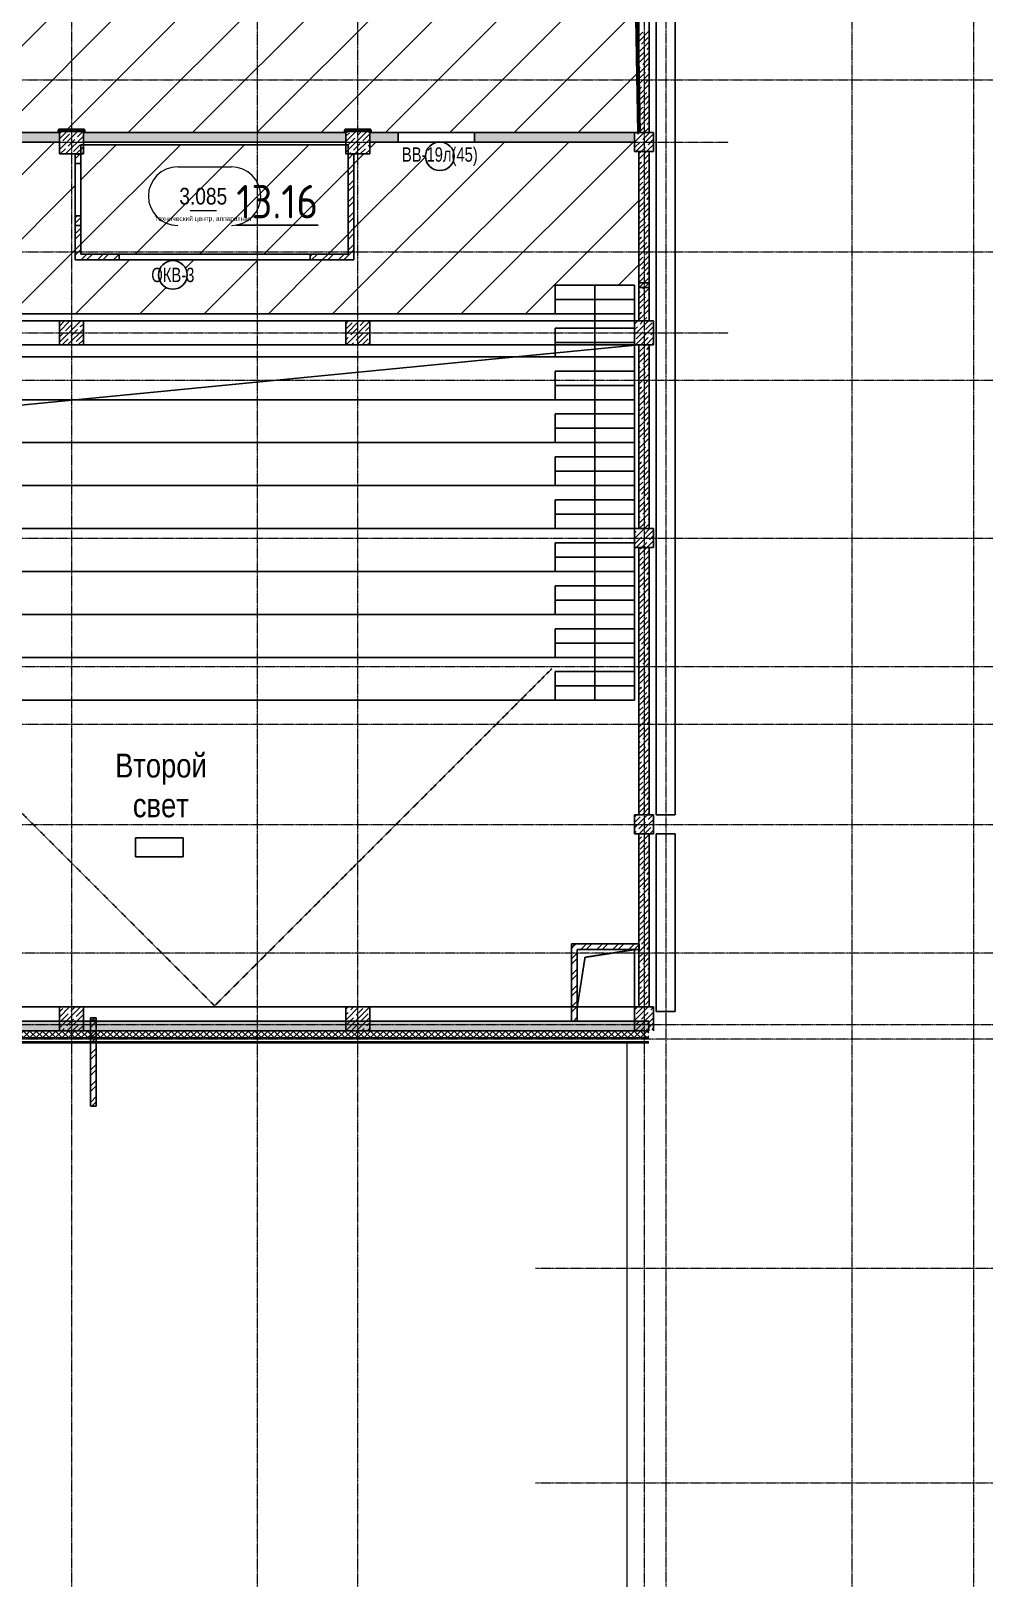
# Model space of a CAD drawing. Header units: millimetres. Extents: x 538266 to 1167394, y 114608 to 637157.
# Drawn here: x 1079186 to 1099158, y 553872 to 586297 of the extents above; entities that cross this region are included whole.
import ezdxf
from ezdxf.enums import TextEntityAlignment as Align

# ---------------------------------------------------------------- set-up
doc = ezdxf.new("R2010")
doc.units = ezdxf.units.MM
for name, pattern in [('CENTER2', [28.575, 19.05, -3.175, 3.175, -3.175]), ('DASHED', [19.05, 12.7, -6.35]), ('HIDDEN', [9.525, 6.35, -3.175]), ('HIDDEN2', [4.7625, 3.175, -1.5875])]:
    doc.linetypes.add(name, pattern=pattern)
doc.layers.get('Defpoints').update_dxf_attribs({"color": 140})
for name, color, linetype, lineweight in [('0) шт стен 3 эт', 150, 'Continuous', 60), ('АР_Area', 5, 'Continuous', 5), ('АР_Витраж марка', 140, 'Continuous', 9), ('АР_Колонны', 70, 'Continuous', 30), ('АР_Отметка', 7, 'Continuous', 13), ('АР_Стены ЖБ', 7, 'Continuous', 35), ('АР_Стены кирпич', 32, 'Continuous', 20), ('АР_Стены ПЕНОблок', 52, 'Continuous', 20), ('АР_Тонкая', 254, 'Continuous', 5), ('АР_Утеплитель', 31, 'Continuous', 0), ('АР_Штриховка', 8, 'Continuous', 0)]:
    doc.layers.add(name, color=color, linetype=linetype, lineweight=lineweight)
for name, color, linetype, lineweight, plot in [('АР_Делит', 120, 'Continuous', 0, False), ('КР_Балки-0.5', 60, 'Continuous', 50, False), ('РД_Проем', 230, 'Continuous', 0, False)]:
    doc.layers.add(name, color=color, linetype=linetype, lineweight=lineweight, plot=plot)
doc.layers.add('ЛК_Открытая', color=7, linetype='Continuous')
doc.layers.add('ФВ-5', color=7, linetype='Continuous')
doc.layers.add('РД_Витраж_вн', color=7, linetype='Continuous', true_color=0x148aff)
doc.layers.add('РД_Оси_100', color=7, linetype='Continuous', lineweight=0, true_color=0x525252)
doc.layers.add('РД_проем_инж перемыч_фахверк', color=7, linetype='Continuous', lineweight=18, true_color=0xff1f1f)
doc.layers.add('РД_проем_инж перемыч_подсчет', color=50, linetype='Continuous', plot=False)
doc.styles.add('Arial_09', font='ARIALN.TTF', dxfattribs={"width": 0.9})
doc.styles.add('style1', font='ARIALN.TTF')
doc.styles.add('СПДС', font='isocpeur.ttf', dxfattribs={"width": 0.9})
pattern_1 = [(95, (480135.4, 374055.5), (140.09465, 117.55338), [19.05, -209.55]), (40, (480135.4, 374055.5), (-160.01845, 110.17673), [15.24, -167.64058]), (145.451445, (480147.07, 374065.29), (-19.9238, 227.7301), [16.19001, -178.09024]), (91.1842, (480099.48, 374091.41), (221.41024, 161.95341), [28.575, -314.325]), (141.63556, (480117.93, 374104.9), (-7.08662, 342.82676), [24.28502, -267.1356]), (36.18415, (480099.48, 374091.4), (-7.08662, 342.82676), [22.85997, -251.45973]), (66, (480126.42, 374100.4), (179.51998, 34.89515), [19.05, -209.55]), (11, (480126.42, 374100.4), (-86.53993, 173.94119), [15.24, -167.64]), (116.451445, (480141.38, 374103.3), (92.98005, 208.83634), [16.19001, -178.08994]), (82.5, (480135.4, 374055.49), (-57.605469, 61.973414), [0, -165.608, 0, -170.18, 0, -168.275]), (52.5, (480135.4, 374055.49), (-23.589727, 118.087), [0, -97.028, 0, -161.798, 0, -64.135]), (12.5, (480095.345, 374015.44), (99.927863, 91.826196), [0, -63.5, 0, -198.12, 0, -262.89]), (2.5, (480077.38, 373997.48), (86.763904, 122.722393), [0, -82.55, 0, -131.572, 0, -186.69])]
pattern_2 = [(45, (480135.4, 374055.5), (-168.3798, 168.3798), []), (45, (480247.65, 374055.5), (-168.3798, 168.3798), [])]

# ---------------------------------------------------------------- blocks, each defined once
blk = doc.blocks.new('СОШ_2200_АР_ОСИ_М100_28.05.24')
at = {"layer": 'АР_Делит', "color": 251, "linetype": 'CENTER2', "true_color": 0x636466}
for p, q in [((-5954.958, 87200), (47367.08, 87200)), ((-5954.958, 83200), (47367.08, 83200))]:
    blk.add_line(p, q, dxfattribs=at)
at = {"layer": 'АР_Делит', "color": 251, "linetype": 'DASHED', "true_color": 0x636466}
blk.add_lwpolyline([(114955, 135155), (114955, -355), (93595.036, -355), (93595.036, 13855), (94145, 13855), (94145, 68320), (66055, 68320), (66055, 13857.73), (83455, 13857.73), (83455, -355), (45245, -355), (45245, 13145), (44695, 13145), (44695, 26755), (45245, 26755), (45245, 68320), (20455, 68320), (20455, 26755), (27955, 26755), (27955, 13145), (-355, 13145), (-355, 100855)], dxfattribs=at)
at = {"layer": 'РД_Оси_100', "color": 251, "linetype": 'CENTER2', "true_color": 0x636466}
for p, q in [((37500, -6155), (37500, 139938.679)), ((39600, -6155), (39600, 139938.679)), ((49960, -6155), (49960, 139938.679)), ((-5954.958, 88500), (119910, 88500)), ((-5954.958, 84900), (119910, 84900)), ((119910, 82200), (-5954.958, 82200)), ((-5954.958, 78900), (119910, 78900)), ((119910, 76200), (-5954.958, 76200)), ((-5954.958, 75000), (119910, 75000)), ((-5954.958, 72900), (95715.503, 72900)), ((43327.994, 63600), (71363.995, 63600)), ((43327.994, 59100), (69455, 59100)), ((43327.994, 59100), (71363.995, 59100))]:
    blk.add_line(p, q, dxfattribs=at)
for points in [[(33600, 139938.679), (33600, -6155)], [(45530, 139938.679), (45600, 139538.679), (45600, -6163.457)], [(46060, -6163.105), (46060, 139538.679), (46130, 139938.679)], [(52500, 139938.679), (52500, -5755), (52358.276, -6155)], [(119910, 70200), (-5954.958, 70200)], [(95715.503, 68700), (-5454.958, 68700), (-5954.958, 68850)], [(78274.959, 68400), (-5454.958, 68400), (-5954.958, 68250)]]:
    blk.add_lwpolyline(points, dxfattribs=at)
blk = doc.blocks.new('MOK-МаркаПом_овал_ареал')
for p, q in [((-5.36, 6.14), (5.89, 6.14)), ((-2.75, -3), (2.75, -3))]:
    blk.add_line(p, q)
for centre, radius, start, end in [((-5.36, 0), 6.14, 90, 270), ((5.89, 0), 6.14, 270, 90), ((-7.41, 0), 7.16, 0, 0.001)]:
    blk.add_arc(centre, radius, start, end)
at = {"color": 0, "style": 'style1'}
blk.add_attdef('АР-ПОМЕЩЕНИЕ:НОМЕР', text='', height=3, dxfattribs=at).set_placement((0.26, 0), align=Align.MIDDLE)
at = {"layer": 'Defpoints', "color": 2, "style": 'style1'}
blk.add_attdef('АР-ПОМЕЩЕНИЕ:НАИМЕНОВАНИЕ', text='', height=1, dxfattribs=at).set_placement((-0.09, -4.81), align=Align.MIDDLE)
blk = doc.blocks.new('МаркаВитража1')
at = {"layer": 'Defpoints'}
blk.add_circle((0, 0), 3, dxfattribs=at)
at = {"color": 0, "linetype": 'ByBlock', "lineweight": -2, "style": 'Arial_09', "width": 0.9}
blk.add_attdef('АР-ОКНО:НАИМЕНОВАНИЕ', text='', height=3, dxfattribs=at).set_placement((0, 0), align=Align.MIDDLE)
blk = doc.blocks.new('3_этаж1')
at = {"layer": 'АР_Штриховка', "linetype": 'Continuous', "lineweight": 25, "true_color": 0x000000}
h = blk.add_hatch(dxfattribs=at)
h.set_pattern_fill('AR-CONC', color=18, angle=-315, style=0)
h.set_pattern_definition([(95, (480135.4, 374055.5), (140.09465, 117.55338), [19.05, -209.55]), (40, (480135.4, 374055.5), (-160.01845, 110.17673), [15.24, -167.64058]), (145.451445, (480147.07, 374065.29), (-19.9238, 227.7301), [16.19001, -178.09024]), (91.1842, (480099.48, 374091.41), (221.41024, 161.95341), [28.575, -314.325]), (141.63556, (480117.93, 374104.9), (-7.08662, 342.82676), [24.28502, -267.1356]), (36.18415, (480099.48, 374091.4), (-7.08662, 342.82676), [22.85997, -251.45973]), (66, (480126.42, 374100.4), (179.51998, 34.89515), [19.05, -209.55]), (11, (480126.42, 374100.4), (-86.53993, 173.94119), [15.24, -167.64]), (116.451445, (480141.38, 374103.3), (92.98005, 208.83634), [16.19001, -178.08994]), (82.5, (480135.4, 374055.49), (-57.605469, 61.973414), [0, -165.608, 0, -170.18, 0, -168.275]), (52.5, (480135.4, 374055.49), (-23.589727, 118.087), [0, -97.028, 0, -161.798, 0, -64.135]), (12.5, (480095.345, 374015.44), (99.927863, 91.826196), [0, -63.5, 0, -198.12, 0, -262.89]), (2.5, (480077.38, 373997.48), (86.763904, 122.722393), [0, -82.55, 0, -131.572, 0, -186.69])])
h.paths.add_polyline_path([(712184, 584169), (712184, 583969), (714484, 583969), (714484, 584169)], flags=0)
h.paths.add_polyline_path([(714484, 584169), (714484, 583969), (717734, 583969), (717734, 584169)], flags=0)
h = blk.add_hatch(dxfattribs=at)
h.set_pattern_fill('AR-CONC', color=18, angle=45, style=0)
h.set_pattern_definition(pattern_1)
h.paths.add_polyline_path([(718234, 584169), (718234, 583969), (723734, 583969), (723734, 584169)], flags=0)
h = blk.add_hatch(dxfattribs=at)
h.set_pattern_fill('AR-CONC', color=18, angle=45, style=0)
h.set_pattern_definition(pattern_1)
h.paths.add_polyline_path([(724234, 584169), (724234, 583969), (724834, 583969), (724834, 584169)], flags=0)
h.paths.add_polyline_path([(726434, 584169), (726434, 583969), (729784, 583969), (729784, 584169)], flags=0)
h = blk.add_hatch(dxfattribs=at)
h.set_pattern_fill('ANSI32', color=18, scale=25, style=0)
h.set_pattern_definition([(45, (480135.4, 374055.5), (-168.3798, 168.3798), []), (45, (480247.65, 374055.5), (-168.3798, 168.3798), [])])
h.paths.add_polyline_path([(718064, 581499), (718184, 581619), (718184, 582419), (718064, 582419)], flags=0)
h.paths.add_polyline_path([(718064, 583519), (718184, 583519), (718184, 583719), (718064, 583719)], flags=0)
h = blk.add_hatch(dxfattribs=at)
h.set_pattern_fill('ANSI32', color=18, scale=25, angle=-360, style=0)
h.set_pattern_definition(pattern_2)
h.paths.add_polyline_path([(723904, 583719), (723784, 583719), (723784, 581619), (723904, 581499)], flags=0)
h = blk.add_hatch(dxfattribs=at)
h.set_pattern_fill('ANSI32', color=18, scale=25, angle=360, style=0)
h.set_pattern_definition(pattern_2)
h.paths.add_polyline_path([(723904, 581499), (723784, 581619), (722984, 581619), (722984, 581499)], flags=0)
h.paths.add_polyline_path([(718984, 581499), (718984, 581619), (718184, 581619), (718064, 581499)], flags=0)
h = blk.add_hatch(dxfattribs=at)
h.set_pattern_fill('ANSI32', color=18, scale=25, style=0)
h.set_pattern_definition([(45, (480135.4, 374055.5), (-168.3798, 168.3798), []), (45, (480247.65, 374055.5), (-168.3798, 168.3798), [])])
h.paths.add_polyline_path([(728464, 565544), (728584, 565544), (728584, 567044), (728464, 567164)], flags=0)
h = blk.add_hatch(dxfattribs=at)
h.set_pattern_fill('ANSI32', color=18, scale=25, angle=-360, style=0)
h.set_pattern_definition([(45, (480135.4, 374055.5), (-168.3798, 168.3798), []), (45, (480247.65, 374055.5), (-168.3798, 168.3798), [])])
h.paths.add_polyline_path([(728464, 567164), (728584, 567044), (729884, 567044), (729884, 567164)], flags=0)
h = blk.add_hatch(dxfattribs=at)
h.set_pattern_fill('AR-CONC', color=18, style=0)
h.set_pattern_definition([(50, (480135.4, 374055.5), (182.18467, -15.939086), [19.05, -209.55]), (355, (480135.4, 374055.5), (-35.24342, 191.05685), [15.24, -167.64058]), (100.451445, (480150.58, 374054.16), (146.94125, 175.11775), [16.19001, -178.09024]), (46.1842, (480135.4, 374106.3), (271.07904, -42.04233), [28.575, -314.325]), (96.63556, (480158, 374102.8), (237.40413, 247.42612), [24.28502, -267.1356]), (351.18415, (480135.4, 374106.3), (237.40413, 247.42612), [22.85997, -251.45973]), (21, (480160.8, 374093.6), (151.61439, -102.2652), [19.05, -209.55]), (326, (480160.8, 374093.6), (61.80203, 184.18797), [15.24, -167.64]), (71.451445, (480173.43, 374085.07), (213.41642, 81.92277), [16.19001, -178.08994]), (37.5, (480135.4, 374055.49), (3.088603, 84.555039), [0, -165.608, 0, -170.18, 0, -168.275]), (7.5, (480135.4, 374055.49), (66.819663, 100.180575), [0, -97.028, 0, -161.798, 0, -64.135]), (327.5, (480078.755, 374055.49), (135.590595, -5.728744), [0, -63.5, 0, -198.12, 0, -262.89]), (317.5, (480053.36, 374055.49), (148.12918, 25.42649), [0, -82.55, 0, -131.572, 0, -186.69])])
h.paths.add_polyline_path([(730084, 565344), (730084, 565544), (704384, 565544), (704584, 565344)], flags=0)
h = blk.add_hatch(dxfattribs=at)
h.set_pattern_fill('ANSI32', color=18, scale=25, angle=-360, style=0)
h.set_pattern_definition([(45, (480135.4, 374055.5), (-168.3798, 168.3798), []), (45, (480247.65, 374055.5), (-168.3798, 168.3798), [])])
h.paths.add_polyline_path([(718502, 565613), (718382, 565613), (718382, 563763), (718502, 563763)], flags=0)
h = blk.add_hatch(dxfattribs=at)
h.set_pattern_fill('ANSI37', color=18, scale=30, style=0)
h.set_pattern_definition([(45, (480135.4, 374055.49), (-67.35192, 67.35192), []), (135, (480135.4, 374055.49), (-67.35192, -67.35192), [])])
h.paths.add_polyline_path([(730084, 565194), (730084, 565344), (704584, 565344), (704734, 565194)], flags=0)
h = blk.add_hatch(dxfattribs=at)
h.set_pattern_fill('_U', color=18, style=0, pattern_type=0)
h.set_pattern_definition([(360, (480135.3971, 374055.4927), (0, 1), [])])
h.paths.add_polyline_path([(730084, 565089), (730084, 565114), (704814, 565114), (704839, 565089)], flags=0)
at = {"color": 18, "lineweight": 25, "true_color": 0x000000}
for p, q in [((720328, 569386), (719328, 569386)), ((719328, 569386), (719328, 568986)), ((720328, 568986), (720328, 569386)), ((719328, 568986), (720328, 568986))]:
    blk.add_line(p, q, dxfattribs=at)
at = {"color": 18, "linetype": 'HIDDEN', "lineweight": 25, "ltscale": 0.07, "true_color": 0x000000}
for p, q in [((728584, 567044), (729784, 567044)), ((728584, 565844), (728584, 567044)), ((728584, 567044), (729784, 567044)), ((728584, 565844), (728584, 567044)), ((728747, 566882), (728584, 565844)), ((728747, 566882), (728584, 565844)), ((729784, 567044), (728747, 566882)), ((729784, 567044), (728747, 566882)), ((729784, 567044), (729784, 565844)), ((729784, 567044), (729784, 565844)), ((729784, 565844), (728584, 565844)), ((729784, 565844), (728584, 565844))]:
    blk.add_line(p, q, dxfattribs=at)
at = {"layer": 'АР_Колонны', "color": 18, "linetype": 'HIDDEN2', "lineweight": 25, "true_color": 0x000000}
for p, q in [((717734, 584219), (718234, 584219)), ((717734, 583719), (717734, 584219)), ((718234, 584219), (718234, 583719)), ((723734, 584219), (724234, 584219)), ((723734, 583719), (723734, 584219)), ((724234, 584219), (724234, 583719)), ((729784, 584169), (730184, 584169)), ((729784, 583769), (729784, 584169)), ((730184, 584169), (730184, 583769)), ((718234, 583719), (717734, 583719)), ((724234, 583719), (723734, 583719)), ((730184, 583769), (729784, 583769)), ((717734, 580219), (718234, 580219)), ((717734, 579719), (717734, 580219)), ((718234, 580219), (718234, 579719)), ((723734, 580219), (724234, 580219)), ((723734, 579719), (723734, 580219)), ((724234, 580219), (724234, 579719)), ((729784, 580219), (730184, 580219)), ((729784, 579719), (729784, 580219)), ((730184, 580219), (730184, 579719)), ((718234, 579719), (717734, 579719)), ((724234, 579719), (723734, 579719)), ((730184, 579719), (729784, 579719)), ((729784, 575869), (730184, 575869)), ((729784, 575469), (729784, 575869)), ((730184, 575869), (730184, 575469)), ((730184, 575469), (729784, 575469)), ((729784, 569869), (730184, 569869)), ((729784, 569469), (729784, 569869)), ((730184, 569869), (730184, 569469)), ((730184, 569469), (729784, 569469)), ((717734, 565844), (718234, 565844)), ((717734, 565344), (717734, 565844)), ((718234, 565844), (718234, 565344)), ((723734, 565844), (724234, 565844)), ((723734, 565344), (723734, 565844)), ((724234, 565844), (724234, 565344)), ((729784, 565844), (730184, 565844)), ((729784, 565344), (729784, 565844)), ((730184, 565844), (730184, 565344)), ((718234, 565344), (717734, 565344)), ((724234, 565344), (723734, 565344))]:
    blk.add_line(p, q, dxfattribs=at)
at = {"layer": 'АР_Колонны', "color": 18, "linetype": 'Continuous', "lineweight": 25, "true_color": 0x000000}
for p, q in [((717734, 584219), (717734, 583719)), ((718234, 584219), (717734, 584219)), ((717734, 583719), (717734, 584219)), ((717734, 584219), (718234, 584219)), ((718234, 583719), (718234, 584219)), ((718234, 584219), (718234, 583719)), ((724234, 584219), (723734, 584219)), ((723734, 584219), (723734, 583719)), ((724234, 584219), (723734, 584219)), ((723734, 584219), (723734, 583719)), ((724234, 583719), (724234, 584219)), ((724234, 583719), (724234, 584219)), ((729784, 584169), (729784, 583769)), ((730184, 584169), (729784, 584169)), ((729784, 583769), (729784, 584169)), ((729784, 584169), (730184, 584169)), ((730184, 583769), (730184, 584169)), ((730184, 584169), (730184, 583769)), ((717734, 583719), (718234, 583719)), ((718234, 583719), (717734, 583719)), ((723734, 583719), (724234, 583719)), ((723734, 583719), (724234, 583719)), ((729784, 583769), (730184, 583769)), ((730184, 583769), (729784, 583769)), ((717734, 580219), (717734, 579719)), ((718234, 580219), (717734, 580219)), ((717734, 579719), (717734, 580219)), ((717734, 580219), (718234, 580219)), ((718234, 579719), (718234, 580219)), ((718234, 580219), (718234, 579719)), ((724234, 580219), (723734, 580219)), ((723734, 580219), (723734, 579719)), ((724234, 580219), (723734, 580219)), ((723734, 580219), (723734, 579719)), ((724234, 579719), (724234, 580219)), ((724234, 579719), (724234, 580219)), ((729784, 580219), (729784, 579719)), ((730184, 580219), (729784, 580219)), ((729784, 579719), (729784, 580219)), ((729784, 580219), (730184, 580219)), ((730184, 579719), (730184, 580219)), ((730184, 580219), (730184, 579719)), ((717734, 579719), (718234, 579719)), ((718234, 579719), (717734, 579719)), ((723734, 579719), (724234, 579719)), ((723734, 579719), (724234, 579719)), ((729784, 579719), (730184, 579719)), ((730184, 579719), (729784, 579719)), ((730184, 575869), (729784, 575869)), ((729784, 575869), (729784, 575469)), ((730184, 575869), (729784, 575869)), ((729784, 575869), (729784, 575469)), ((730184, 575469), (730184, 575869)), ((730184, 575469), (730184, 575869)), ((729784, 575469), (730184, 575469)), ((729784, 575469), (730184, 575469)), ((730184, 569869), (729784, 569869)), ((729784, 569869), (729784, 569469)), ((730184, 569869), (729784, 569869)), ((729784, 569869), (729784, 569469)), ((730184, 569469), (730184, 569869)), ((730184, 569469), (730184, 569869)), ((729784, 569469), (730184, 569469)), ((729784, 569469), (730184, 569469)), ((717734, 565844), (717734, 565344)), ((718234, 565844), (717734, 565844)), ((717734, 565344), (717734, 565844)), ((717734, 565844), (718234, 565844)), ((718234, 565344), (718234, 565844)), ((718234, 565844), (718234, 565344)), ((724234, 565844), (723734, 565844)), ((723734, 565844), (723734, 565344)), ((724234, 565844), (723734, 565844)), ((723734, 565844), (723734, 565344)), ((724234, 565344), (724234, 565844)), ((724234, 565344), (724234, 565844)), ((730184, 565844), (729784, 565844)), ((729784, 565844), (729784, 565344)), ((730184, 565844), (729784, 565844)), ((729784, 565844), (729784, 565344)), ((730184, 565344), (730184, 565844)), ((730184, 565344), (730184, 565844)), ((717734, 565344), (718234, 565344)), ((718234, 565344), (717734, 565344)), ((723734, 565344), (724234, 565344)), ((723734, 565344), (724234, 565344))]:
    blk.add_line(p, q, dxfattribs=at)
at = {"layer": 'АР_Стены ЖБ', "color": 18, "linetype": 'Continuous', "lineweight": 25, "true_color": 0x000000}
for p, q in [((729874, 587369), (729874, 584169)), ((730094, 584169), (730094, 587369)), ((717734, 583719), (717734, 584219)), ((717734, 584219), (718234, 584219)), ((718234, 584219), (718234, 583719)), ((724234, 584219), (723734, 584219)), ((723734, 584219), (723734, 583719)), ((724234, 583719), (724234, 584219)), ((729784, 583769), (729784, 584169)), ((729784, 584169), (730184, 584169)), ((729874, 584169), (730094, 584169)), ((730184, 584169), (730184, 583769)), ((718234, 583719), (717734, 583719)), ((723734, 583719), (724234, 583719)), ((730184, 583769), (729784, 583769)), ((730094, 583769), (729874, 583769)), ((729874, 583769), (729874, 580219)), ((730094, 580219), (730094, 583769)), ((729874, 581021), (730094, 581021)), ((730094, 580921), (729874, 580921)), ((717734, 579719), (717734, 580219)), ((717734, 580219), (718234, 580219)), ((718234, 580219), (718234, 579719)), ((724234, 580219), (723734, 580219)), ((723734, 580219), (723734, 579719)), ((724234, 579719), (724234, 580219)), ((729784, 579719), (729784, 580219)), ((729784, 580219), (730184, 580219)), ((729874, 580219), (730094, 580219)), ((730184, 580219), (730184, 579719)), ((718234, 579719), (717734, 579719)), ((723734, 579719), (724234, 579719)), ((730184, 579719), (729784, 579719)), ((730094, 579719), (729874, 579719)), ((729874, 579719), (729874, 575869)), ((730094, 575869), (730094, 579719)), ((730184, 575869), (729784, 575869)), ((729784, 575869), (729784, 575469)), ((729874, 575869), (730094, 575869)), ((730184, 575469), (730184, 575869)), ((729784, 575469), (730184, 575469)), ((730094, 575469), (729874, 575469)), ((729874, 575469), (729874, 569869)), ((730094, 569869), (730094, 575469)), ((730184, 569869), (729784, 569869)), ((729784, 569869), (729784, 569469)), ((729874, 569869), (730094, 569869)), ((730184, 569469), (730184, 569869)), ((729784, 569469), (730184, 569469)), ((730094, 569469), (729874, 569469)), ((729874, 569469), (729874, 565844)), ((730094, 565844), (730094, 569469)), ((717734, 565344), (717734, 565844)), ((717734, 565844), (718234, 565844)), ((718234, 565844), (718234, 565344)), ((724234, 565844), (723734, 565844)), ((723734, 565844), (723734, 565344)), ((724234, 565344), (724234, 565844)), ((730184, 565844), (729784, 565844)), ((729784, 565844), (729784, 565344)), ((729874, 565844), (730094, 565844)), ((730184, 565344), (730184, 565844)), ((718234, 565344), (717734, 565344)), ((723734, 565344), (724234, 565344))]:
    blk.add_line(p, q, dxfattribs=at)
at = {"layer": 'АР_Стены ЖБ', "color": 18, "lineweight": 25, "true_color": 0x000000}
blk.add_line((729874, 579719), (713785, 578147), dxfattribs=at)
at = {"layer": 'АР_Стены кирпич', "color": 18, "linetype": 'Continuous', "lineweight": 25, "true_color": 0x000000}
for p, q in [((718184, 583719), (718064, 583719)), ((718064, 583719), (718064, 583519)), ((718064, 583717), (718184, 583717)), ((718184, 583519), (718184, 583719)), ((723904, 583719), (723784, 583719)), ((723784, 583719), (723784, 581619)), ((723904, 581499), (723904, 583719)), ((718064, 583519), (718184, 583519)), ((718184, 582419), (718064, 582419)), ((718064, 582419), (718064, 581499)), ((718184, 581619), (718184, 582419)), ((718184, 582217), (718064, 582217)), ((718064, 581499), (718984, 581499)), ((718984, 581619), (718184, 581619)), ((718984, 581499), (718984, 581619)), ((718984, 581499), (718984, 581619)), ((723784, 581619), (722984, 581619)), ((722984, 581619), (722984, 581499)), ((722984, 581619), (722984, 581499)), ((722984, 581499), (723904, 581499)), ((728464, 567164), (728464, 565544)), ((729884, 567164), (728464, 567164)), ((729884, 567044), (729884, 567164)), ((728584, 565544), (728584, 567044)), ((728584, 567044), (729884, 567044)), ((718502, 565613), (718382, 565613)), ((718382, 565613), (718382, 563763)), ((718382, 565563), (718502, 565563)), ((718502, 563763), (718502, 565613)), ((728464, 565544), (728584, 565544)), ((718382, 563763), (718502, 563763))]:
    blk.add_line(p, q, dxfattribs=at)
at = {"layer": 'АР_Стены ПЕНОблок', "color": 18, "linetype": 'Continuous', "lineweight": 25, "true_color": 0x000000}
for p, q in [((717734, 584169), (714484, 584169)), ((714484, 583969), (717734, 583969)), ((717734, 583969), (717734, 584169)), ((718234, 584169), (718234, 583969)), ((723734, 584169), (718234, 584169)), ((718234, 583969), (723734, 583969)), ((723734, 583969), (723734, 584169)), ((724234, 584169), (724234, 583969)), ((724834, 584169), (724234, 584169)), ((724234, 583969), (724834, 583969)), ((724834, 583969), (724834, 584169)), ((726434, 584169), (726434, 583969)), ((729784, 584169), (726434, 584169)), ((726434, 583969), (729784, 583969)), ((729784, 583969), (729784, 584169)), ((730084, 565544), (704384, 565544)), ((730084, 565344), (730084, 565544)), ((704584, 565344), (730084, 565344))]:
    blk.add_line(p, q, dxfattribs=at)
at = {"layer": 'АР_Тонкая', "color": 18, "linetype": 'DASHED', "lineweight": 25, "true_color": 0x000000}
for p, q in [((713919, 572930), (720984, 565865)), ((728049, 572930), (720984, 565865)), ((712184, 565844), (729784, 565844))]:
    blk.add_line(p, q, dxfattribs=at)
at = {"layer": 'АР_Тонкая', "color": 18, "linetype": 'Continuous', "lineweight": 25, "true_color": 0x000000}
for p, q in [((730084, 565194), (704734, 565194)), ((704814, 565114), (730084, 565114)), ((730084, 565114), (704814, 565114)), ((704839, 565089), (730084, 565089))]:
    blk.add_line(p, q, dxfattribs=at)
at = {"layer": 'АР_Утеплитель', "color": 18, "linetype": 'Continuous', "lineweight": 25, "true_color": 0x000000}
for p, q in [((730084, 565344), (704584, 565344)), ((704734, 565194), (730084, 565194))]:
    blk.add_line(p, q, dxfattribs=at)
at = {"layer": 'АР_Штриховка', "color": 18, "linetype": 'Continuous', "lineweight": 25, "true_color": 0x000000}
for p, q in [((729874, 586077), (730094, 586297)), ((729874, 586189), (729955, 586270)), ((729874, 585852), (730094, 586072)), ((729927, 586018), (730067, 586158)), ((730039, 585905), (730094, 585960)), ((729874, 585740), (729983, 585849)), ((729874, 585628), (730094, 585848)), ((729874, 585403), (730094, 585623)), ((729955, 585597), (730094, 585735)), ((729874, 585515), (729899, 585541)), ((729874, 585291), (730011, 585428)), ((729874, 585179), (730094, 585399)), ((729983, 585176), (730094, 585286)), ((730067, 585484), (730094, 585511)), ((729874, 584954), (730094, 585174)), ((729874, 585066), (729927, 585120)), ((729874, 584730), (730094, 584950)), ((729899, 584867), (730039, 585007)), ((729874, 584505), (730094, 584725)), ((729874, 584617), (729955, 584699)), ((730011, 584755), (730094, 584837)), ((729874, 584281), (730094, 584501)), ((729927, 584446), (730067, 584586)), ((730039, 584334), (730094, 584388)), ((717734, 584039), (717913, 584219)), ((717734, 583815), (718137, 584219)), ((717734, 584152), (717801, 584219)), ((717803, 583997), (717944, 584137)), ((717862, 583719), (718234, 584090)), ((717916, 583885), (718056, 584025)), ((718000, 584193), (718025, 584219)), ((718112, 584081), (718234, 584203)), ((718224, 583969), (718234, 583978)), ((723734, 584202), (723750, 584219)), ((723734, 583978), (723975, 584219)), ((723734, 583753), (724199, 584219)), ((723734, 584090), (723809, 584165)), ((723781, 583913), (723921, 584053)), ((723924, 583719), (724234, 584029)), ((723977, 584109), (724087, 584219)), ((724090, 583997), (724230, 584137)), ((729784, 583966), (729986, 584169)), ((729784, 584078), (729787, 584081)), ((729784, 583854), (729899, 583969)), ((729811, 583769), (730184, 584142)), ((729843, 584137), (729874, 584169)), ((729874, 584169), (729983, 584278)), ((729955, 584025), (730095, 584165)), ((729986, 584169), (730094, 584276)), ((730067, 583913), (730184, 584029)), ((717734, 583927), (717747, 583941)), ((717750, 583719), (717860, 583829)), ((718028, 583773), (718168, 583913)), ((718086, 583719), (718234, 583866)), ((718199, 583719), (718234, 583754)), ((723811, 583719), (723837, 583744)), ((723893, 583801), (724034, 583941)), ((724036, 583719), (724146, 583829)), ((724148, 583719), (724234, 583804)), ((724202, 583885), (724234, 583916)), ((729874, 583607), (730035, 583769)), ((729874, 583719), (729923, 583769)), ((729923, 583769), (730011, 583857)), ((729983, 583604), (730094, 583715)), ((730035, 583769), (730184, 583917)), ((730179, 583801), (730184, 583805)), ((729874, 583383), (730094, 583603)), ((729874, 583495), (729927, 583548)), ((729874, 583158), (730094, 583378)), ((729899, 583295), (730039, 583436)), ((729874, 582934), (730094, 583154)), ((729874, 583046), (729955, 583127)), ((729927, 582875), (730067, 583015)), ((730011, 583183), (730094, 583266)), ((729874, 582709), (730094, 582929)), ((729874, 582597), (729983, 582706)), ((729874, 582484), (730094, 582704)), ((730039, 582762), (730094, 582817)), ((729874, 582260), (730094, 582480)), ((729874, 582372), (729899, 582397)), ((729955, 582454), (730094, 582592)), ((730067, 582341), (730094, 582368)), ((729874, 582148), (730011, 582285)), ((729874, 582035), (730094, 582255)), ((729874, 581811), (730094, 582031)), ((729983, 582033), (730094, 582143)), ((729874, 581923), (729927, 581976)), ((729874, 581586), (730094, 581806)), ((729899, 581724), (730039, 581864)), ((729874, 581362), (730094, 581582)), ((729874, 581474), (729955, 581556)), ((729927, 581303), (730067, 581443)), ((730011, 581612), (730094, 581694)), ((729874, 581137), (730094, 581357)), ((729874, 581025), (729983, 581135)), ((729874, 580913), (730094, 581133)), ((730039, 581191), (730094, 581245)), ((729874, 580688), (730094, 580908)), ((729874, 580801), (729899, 580826)), ((729955, 580882), (730094, 581021)), ((730067, 580770), (730094, 580796)), ((729874, 580576), (730011, 580714)), ((729874, 580464), (730094, 580684)), ((729874, 580239), (730094, 580459)), ((729874, 580352), (729927, 580405)), ((729983, 580461), (730094, 580572)), ((717734, 579998), (717954, 580219)), ((717734, 579774), (718179, 580219)), ((717747, 580124), (717842, 580219)), ((717860, 580012), (718000, 580152)), ((718056, 580208), (718066, 580219)), ((718168, 580096), (718234, 580162)), ((723734, 580161), (723791, 580219)), ((723734, 579937), (724016, 580219)), ((723734, 580049), (723865, 580180)), ((723740, 579719), (724234, 580212)), ((724034, 580124), (724128, 580219)), ((724146, 580012), (724234, 580100)), ((729784, 580149), (729853, 580219)), ((729784, 579925), (730077, 580219)), ((729784, 580037), (729843, 580096)), ((729802, 579719), (730184, 580100)), ((729899, 580152), (729965, 580219)), ((729965, 580219), (730039, 580293)), ((730011, 580040), (730151, 580180)), ((730077, 580219), (730094, 580235)), ((717734, 579886), (717803, 579956)), ((717791, 579719), (717916, 579844)), ((717903, 579719), (718234, 580049)), ((717972, 579900), (718112, 580040)), ((718084, 579788), (718224, 579928)), ((718128, 579719), (718234, 579825)), ((723734, 579824), (723781, 579872)), ((723837, 579928), (723977, 580068)), ((723852, 579719), (723893, 579759)), ((723949, 579816), (724090, 579956)), ((723965, 579719), (724234, 579988)), ((724077, 579719), (724202, 579844)), ((724189, 579719), (724234, 579763)), ((729815, 579844), (729955, 579984)), ((729927, 579731), (730067, 579872)), ((730026, 579719), (730184, 579876)), ((730123, 579928), (730184, 579988)), ((730139, 579719), (730179, 579759)), ((718015, 579719), (718028, 579731)), ((729874, 579566), (730026, 579719)), ((729874, 579454), (729983, 579563)), ((729874, 579341), (730094, 579561)), ((729955, 579310), (730094, 579449)), ((730039, 579619), (730094, 579674)), ((729874, 579117), (730094, 579337)), ((729874, 579229), (729899, 579254)), ((729874, 579005), (730011, 579142)), ((729874, 578892), (730094, 579112)), ((730067, 579198), (730094, 579225)), ((729874, 578668), (730094, 578888)), ((729874, 578780), (729927, 578833)), ((729983, 578890), (730094, 579000)), ((729874, 578443), (730094, 578663)), ((729899, 578581), (730039, 578721)), ((730011, 578469), (730094, 578551)), ((729874, 578219), (730094, 578439)), ((729874, 578331), (729955, 578412)), ((729874, 577994), (730094, 578214)), ((729927, 578160), (730067, 578300)), ((729874, 577882), (729983, 577991)), ((729874, 577770), (730094, 577990)), ((729955, 577739), (730094, 577878)), ((730039, 578048), (730094, 578102)), ((729874, 577545), (730094, 577765)), ((729874, 577658), (729899, 577683)), ((729874, 577433), (730011, 577571)), ((729874, 577321), (730094, 577541)), ((730067, 577627), (730094, 577653)), ((729874, 577096), (730094, 577316)), ((729874, 577209), (729927, 577262)), ((729983, 577318), (730094, 577429)), ((729874, 576872), (730094, 577092)), ((729874, 576647), (730094, 576867)), ((729874, 576760), (729955, 576841)), ((729899, 577009), (730039, 577150)), ((730011, 576897), (730094, 576980)), ((729874, 576423), (730094, 576643)), ((729927, 576588), (730067, 576729)), ((730039, 576476), (730094, 576531)), ((729874, 576311), (729983, 576420)), ((729874, 576198), (730094, 576418)), ((729874, 575974), (730094, 576194)), ((729955, 576167), (730094, 576306)), ((729784, 575659), (729993, 575869)), ((729871, 575859), (729881, 575869)), ((729874, 576086), (729899, 576111)), ((729881, 575869), (730011, 575999)), ((729983, 575746), (730105, 575869)), ((729993, 575869), (730094, 575969)), ((730067, 576055), (730094, 576082)), ((729784, 575772), (729815, 575803)), ((729787, 575550), (729927, 575690)), ((729818, 575469), (730184, 575835)), ((729930, 575469), (730039, 575578)), ((730042, 575469), (730184, 575610)), ((730095, 575634), (730184, 575723)), ((729874, 575300), (730042, 575469)), ((729874, 575076), (730094, 575296)), ((729874, 575188), (729955, 575269)), ((729899, 575438), (729930, 575469)), ((730011, 575325), (730094, 575408)), ((729874, 574851), (730094, 575071)), ((729927, 575017), (730067, 575157)), ((730039, 574905), (730094, 574959)), ((729874, 574739), (729983, 574848)), ((729874, 574627), (730094, 574847)), ((729874, 574402), (730094, 574622)), ((729955, 574596), (730094, 574735)), ((729874, 574515), (729899, 574540)), ((729874, 574290), (730011, 574427)), ((729874, 574178), (730094, 574398)), ((729983, 574175), (730094, 574286)), ((730067, 574484), (730094, 574510)), ((729874, 573953), (730094, 574173)), ((729874, 574066), (729927, 574119)), ((729874, 573729), (730094, 573949)), ((729899, 573866), (730039, 574007)), ((729874, 573504), (730094, 573724)), ((729874, 573616), (729955, 573698)), ((730011, 573754), (730094, 573836)), ((729874, 573280), (730094, 573500)), ((729874, 573167), (729983, 573277)), ((729874, 573055), (730094, 573275)), ((729927, 573445), (730067, 573586)), ((730039, 573333), (730094, 573387)), ((729874, 572831), (730094, 573051)), ((729874, 572943), (729899, 572968)), ((729955, 573024), (730094, 573163)), ((729874, 572718), (730011, 572856)), ((729874, 572606), (730094, 572826)), ((729983, 572603), (730094, 572714)), ((730067, 572912), (730094, 572938)), ((729874, 572382), (730094, 572602)), ((729874, 572494), (729927, 572547)), ((729874, 572157), (730094, 572377)), ((729899, 572295), (730039, 572435)), ((729874, 571933), (730094, 572153)), ((729874, 572045), (729955, 572126)), ((729927, 571874), (730067, 572014)), ((730011, 572182), (730094, 572265)), ((729874, 571708), (730094, 571928)), ((729874, 571596), (729983, 571705)), ((729874, 571484), (730094, 571704)), ((730039, 571761), (730094, 571816)), ((729874, 571259), (730094, 571479)), ((729874, 571371), (729899, 571397)), ((729955, 571453), (730094, 571591)), ((730067, 571340), (730094, 571367)), ((729874, 571147), (730011, 571284)), ((729874, 571035), (730094, 571255)), ((729874, 570810), (730094, 571030)), ((729983, 571032), (730094, 571142)), ((729874, 570922), (729927, 570976)), ((729874, 570586), (730094, 570806)), ((729899, 570723), (730039, 570863)), ((730011, 570611), (730094, 570693)), ((729874, 570361), (730094, 570581)), ((729874, 570473), (729955, 570555)), ((729874, 570137), (730094, 570357)), ((729927, 570302), (730067, 570442)), ((729874, 570024), (729983, 570134)), ((729874, 569912), (730094, 570132)), ((730039, 570190), (730094, 570244)), ((729784, 569822), (729830, 569869)), ((729784, 569598), (730055, 569869)), ((729784, 569710), (729899, 569825)), ((729871, 569573), (730011, 569713)), ((729879, 569469), (730184, 569773)), ((729955, 569881), (730094, 570020)), ((730055, 569869), (730094, 569908)), ((730067, 569769), (730167, 569869)), ((729784, 569485), (729815, 569516)), ((729874, 569463), (729879, 569469)), ((729874, 569239), (730094, 569459)), ((729874, 569351), (729927, 569404)), ((729983, 569460), (729991, 569469)), ((729991, 569469), (730123, 569601)), ((730104, 569469), (730184, 569549)), ((730179, 569657), (730184, 569661)), ((729874, 569014), (730094, 569234)), ((729899, 569152), (730039, 569292)), ((730011, 569039), (730094, 569122)), ((729874, 568790), (730094, 569010)), ((729874, 568902), (729955, 568983)), ((729874, 568565), (730094, 568785)), ((729927, 568731), (730067, 568871)), ((729874, 568453), (729983, 568562)), ((729874, 568341), (730094, 568561)), ((729955, 568310), (730094, 568448)), ((730039, 568618), (730094, 568673)), ((729874, 568116), (730094, 568336)), ((729874, 568228), (729899, 568254)), ((729874, 568004), (730011, 568141)), ((729874, 567892), (730094, 568112)), ((730067, 568197), (730094, 568224)), ((729874, 567667), (730094, 567887)), ((729874, 567779), (729927, 567833)), ((729983, 567889), (730094, 567999)), ((729874, 567443), (730094, 567663)), ((729874, 567218), (730094, 567438)), ((729899, 567580), (730039, 567720)), ((730011, 567468), (730094, 567550)), ((729874, 567330), (729955, 567412)), ((729874, 566994), (730094, 567214)), ((729927, 567159), (730067, 567299)), ((729874, 566881), (729983, 566991)), ((729874, 566769), (730094, 566989)), ((729955, 566738), (730094, 566877)), ((730039, 567047), (730094, 567101)), ((729874, 566545), (730094, 566765)), ((729874, 566657), (729899, 566682)), ((729874, 566432), (730011, 566570)), ((729874, 566320), (730094, 566540)), ((730067, 566626), (730094, 566652)), ((729874, 566096), (730094, 566316)), ((729874, 566208), (729927, 566261)), ((729899, 566008), (730039, 566149)), ((729983, 566317), (730094, 566428)), ((717734, 565630), (717947, 565844)), ((717734, 565405), (718172, 565844)), ((717734, 565742), (717803, 565812)), ((717972, 565756), (718060, 565844)), ((723734, 565793), (723785, 565844)), ((723734, 565568), (724009, 565844)), ((723734, 565344), (724234, 565844)), ((723837, 565784), (723897, 565844)), ((723949, 565672), (724090, 565812)), ((729784, 565781), (729846, 565844)), ((729784, 565557), (730071, 565844)), ((729815, 565700), (729955, 565840)), ((729874, 565871), (730094, 566091)), ((730011, 565896), (730094, 565979)), ((730071, 565844), (730094, 565867)), ((730123, 565784), (730183, 565844)), ((717775, 565559), (717916, 565700)), ((717888, 565447), (718028, 565588)), ((717896, 565344), (718234, 565681)), ((718084, 565644), (718224, 565784)), ((718196, 565531), (718234, 565569)), ((723734, 565680), (723781, 565728)), ((723753, 565475), (723893, 565616)), ((723865, 565363), (724005, 565503)), ((723958, 565344), (724234, 565619)), ((724062, 565559), (724202, 565700)), ((724174, 565447), (724234, 565507)), ((729784, 565444), (729871, 565531)), ((729795, 565344), (730184, 565732)), ((729927, 565588), (730067, 565728)), ((730020, 565344), (730184, 565507)), ((730039, 565475), (730179, 565616)), ((717784, 565344), (717832, 565391)), ((718009, 565344), (718140, 565475)), ((718121, 565344), (718234, 565456)), ((718233, 565344), (718234, 565344)), ((724070, 565344), (724118, 565391)), ((724183, 565344), (724234, 565395)), ((729908, 565344), (729983, 565419)), ((730151, 565363), (730184, 565395))]:
    blk.add_line(p, q, dxfattribs=at)
at = {"layer": 'КР_Балки-0.5', "color": 18, "lineweight": 25, "ltscale": 200, "true_color": 0x000000}
for p, q in [((730234, 569869), (730234, 587319)), ((730634, 587319), (730634, 569869)), ((712184, 580219), (729784, 580219)), ((729784, 580219), (729784, 579719)), ((729784, 579719), (712184, 579719)), ((730634, 569869), (730234, 569869)), ((730234, 565744), (730234, 569469)), ((730234, 569469), (730634, 569469)), ((730634, 569469), (730634, 565744)), ((712184, 565844), (729784, 565844)), ((729784, 565844), (729784, 565344)), ((730634, 565744), (730234, 565744)), ((729784, 565344), (712184, 565344))]:
    blk.add_line(p, q, dxfattribs=at)
at = {"layer": 'ЛК_Открытая', "color": 18, "lineweight": 25, "true_color": 0x000000}
for p, q in [((728124, 580369), (728124, 580969)), ((729784, 580969), (728124, 580969)), ((729784, 580969), (728124, 580969)), ((728954, 580954), (728954, 580488)), ((729784, 572269), (729784, 580969)), ((729784, 580669), (728124, 580669)), ((728954, 580488), (728954, 572269)), ((713844, 580369), (728124, 580369)), ((713844, 580369), (728124, 580369)), ((729784, 580369), (728124, 580369)), ((728124, 580069), (728124, 579469)), ((728124, 579469), (728124, 580069)), ((729784, 580069), (728124, 580069)), ((729784, 579769), (728124, 579769)), ((713844, 579469), (728124, 579469)), ((729784, 579469), (728124, 579469)), ((728124, 579169), (728124, 578569)), ((728124, 578569), (728124, 579169)), ((729784, 579169), (728124, 579169)), ((729784, 578869), (728124, 578869)), ((713844, 578569), (728124, 578569)), ((729784, 578569), (728124, 578569)), ((728124, 578269), (728124, 577669)), ((728124, 577669), (728124, 578269)), ((729784, 578269), (728124, 578269)), ((729784, 577969), (728124, 577969)), ((713844, 577669), (728124, 577669)), ((729784, 577669), (728124, 577669)), ((728124, 577369), (728124, 576769)), ((728124, 576769), (728124, 577369)), ((729784, 577369), (728124, 577369)), ((729784, 577069), (728124, 577069)), ((713844, 576769), (728124, 576769)), ((729784, 576769), (728124, 576769)), ((728124, 576469), (728124, 575869)), ((728124, 575869), (728124, 576469)), ((729784, 576469), (728124, 576469)), ((713844, 575869), (728124, 575869)), ((729784, 576169), (728124, 576169)), ((729784, 575869), (728124, 575869)), ((728124, 575569), (728124, 574969)), ((728124, 574969), (728124, 575569)), ((729784, 575569), (728124, 575569)), ((729784, 575269), (728124, 575269)), ((713844, 574969), (728124, 574969)), ((729784, 574969), (728124, 574969)), ((728124, 574669), (728124, 574069)), ((729784, 574669), (728124, 574669)), ((728124, 574069), (728124, 574669)), ((729784, 574369), (728124, 574369)), ((713844, 574069), (728124, 574069)), ((729784, 574069), (728124, 574069)), ((728124, 573769), (728124, 573169)), ((729784, 573769), (728124, 573769)), ((728124, 573169), (728124, 573769)), ((729784, 573469), (728124, 573469)), ((713844, 573169), (728124, 573169)), ((729784, 573169), (728124, 573169)), ((728124, 572869), (728124, 572269)), ((729784, 572869), (728124, 572869)), ((728124, 572269), (728124, 572869)), ((729784, 572569), (728124, 572569)), ((728124, 572269), (713844, 572269)), ((713844, 572269), (728124, 572269)), ((729784, 572269), (728124, 572269))]:
    blk.add_line(p, q, dxfattribs=at)
at = {"layer": 'РД_Витраж_вн', "color": 18, "linetype": 'Continuous', "lineweight": 25, "true_color": 0x000000}
for p, q in [((724834, 584169), (726434, 584169)), ((724834, 583969), (726434, 583969)), ((718984, 581619), (722984, 581619)), ((718984, 581499), (722984, 581499))]:
    blk.add_line(p, q, dxfattribs=at)
at = {"layer": 'РД_Проем', "color": 18, "linetype": 'Continuous', "lineweight": 25, "true_color": 0x000000}
for p, q in [((724834, 584169), (726434, 584169)), ((724834, 583969), (726434, 583969)), ((718064, 582419), (718064, 583519)), ((718184, 582419), (718184, 583519)), ((718984, 581619), (722984, 581619)), ((718984, 581499), (722984, 581499))]:
    blk.add_line(p, q, dxfattribs=at)
at = {"layer": 'РД_проем_инж перемыч_подсчет', "color": 18, "linetype": 'Continuous', "lineweight": 25, "true_color": 0x000000}
for p, q in [((718064, 582217), (718064, 583717)), ((718184, 582217), (718184, 583717)), ((718382, 565563), (718382, 563763)), ((718502, 565563), (718502, 563763))]:
    blk.add_line(p, q, dxfattribs=at)
at = {"layer": 'РД_проем_инж перемыч_фахверк', "color": 18, "linetype": 'Continuous', "lineweight": 25, "true_color": 0x000000}
for p, q in [((726434, 584169), (724834, 584169)), ((726434, 583969), (724834, 583969)), ((718984, 581619), (722984, 581619)), ((718984, 581499), (722984, 581499))]:
    blk.add_line(p, q, dxfattribs=at)
at = {"layer": 'АР_Витраж марка', "color": 18, "linetype": 'Continuous', "lineweight": 25, "true_color": 0x000000, "xscale": 100, "yscale": 100, "zscale": 100}
for p, values in [((725704, 583670), {'АР-ОКНО:НАИМЕНОВАНИЕ': 'ВВ-19л(45)'}), ((720110, 581184, 800), {'АР-ОКНО:НАИМЕНОВАНИЕ': 'ОКВ-3'})]:
    blk.add_blockref('МаркаВитража1', p, dxfattribs=at).add_auto_attribs(values)
at = {"layer": 'АР_Отметка', "color": 18, "lineweight": 25, "true_color": 0x000000, "style": 'style1'}
for s, p in [('Второй', (718900, 570651)), ('свет', (719271, 569817))]:
    blk.add_text(s, height=500, dxfattribs=at).set_placement(p)

msp = doc.modelspace()

# ---------------------------------------------------------------- hatches: boundary and pattern name
at = {"layer": 'ФВ-5'}
h = msp.add_hatch(dxfattribs=at)
h.set_pattern_fill('ANSI31', color=3, scale=300)
h.paths.add_polyline_path([(1091869, 587369), (1091834, 587369), (1091834, 587419), (1090314, 587419), (1090314, 587419), (1090314, 587419), (1086284, 587419), (1085784, 587419), (1085504, 587419), (1081754, 587418), (1081751, 587418), (1080284, 587419), (1079784, 587419), (1079784, 587569), (1075034, 587569), (1075034, 587569), (1074834, 587569), (1070834, 587569), (1070834, 587319), (1070334, 587319), (1070334, 587319), (1070491, 587319), (1070834, 587662), (1070834, 587769), (1070828, 587769), (1070834, 587774), (1070834, 587819), (1070766, 587819), (1070334, 587386), (1070334, 587319), (1070378, 587319), (1070378, 587319), (1070334, 587319), (1070334, 587769), (1064991, 587769), (1064984, 587761), (1064984, 587537), (1064984, 587537), (1064984, 587319), (1064484, 587319), (1064484, 587569), (1059291, 587569), (1059284, 587562), (1059284, 587319), (1058784, 587319), (1058784, 587569), (1052984, 587569), (1052984, 587319), (1052984, 587319), (1052484, 587319), (1052484, 587569), (1052284, 587569), (1052284, 587569), (1051180, 587569), (1050734, 587569), (1048404, 587569), (1048404, 587249), (1046834, 587249), (1046834, 585469), (1052534, 585469), (1052534, 585469), (1052934, 585469), (1058834, 585469), (1058834, 585469), (1059234, 585469), (1059234, 585069), (1059134, 585069), (1059134, 583829), (1059134, 579349), (1059134, 579169), (1059234, 579169), (1059234, 578769), (1058934, 578769), (1058934, 573169), (1059134, 573169), (1059234, 573169), (1059234, 572769), (1059134, 572769), (1059134, 567514), (1060054, 567514), (1060054, 567394), (1060054, 567049), (1060054, 565744), (1060545, 565744), (1060545, 565760), (1060964, 565760), (1063219, 565757), (1063219, 565786), (1063638, 565786), (1063638, 565744), (1064534, 565744), (1064534, 565744), (1064934, 565744), (1064934, 565744), (1070434, 565744), (1070434, 565744), (1070834, 565744), (1073834, 565744), (1073834, 565844), (1073934, 565844), (1073934, 568249), (1071614, 568249), (1071614, 570169), (1071614, 573589), (1073214, 573589), (1073214, 575469), (1073214, 577189), (1073934, 577189), (1073934, 579719), (1073834, 579719), (1073834, 580219), (1073934, 580219), (1073934, 581664), (1074134, 581664), (1074134, 580219), (1074234, 580219), (1074234, 580969), (1075894, 580969), (1075894, 580369), (1090174, 580369), (1090174, 580969), (1091834, 580969), (1091834, 580219), (1091924, 580219), (1091924, 583769), (1091834, 583769), (1091834, 583969), (1088484, 583969), (1087785, 583969, -0.384338), (1088054, 583670, -1), (1087454, 583670, -0.384338), (1087724, 583969), (1086884, 583969), (1086284, 583969), (1086284, 583719), (1085954, 583719), (1085954, 581499), (1085034, 581499), (1082160, 581484, -0.414214), (1082460, 581184, -1), (1081860, 581184, -0.414214), (1082160, 581484), (1081034, 581499), (1080114, 581499), (1080114, 582419), (1080114, 583519), (1080114, 583719), (1079784, 583719), (1079784, 583969), (1076654, 583969), (1076654, 583249), (1074134, 583249), (1074134, 583194), (1073934, 583194), (1073934, 583769), (1073834, 583769), (1070834, 583769), (1070434, 583769), (1070434, 583889), (1069154, 583889), (1066945, 583889), (1064934, 583889), (1064934, 583769), (1064534, 583769), (1064534, 580169), (1064934, 580169), (1064934, 579769), (1064534, 579769), (1064534, 580169), (1064534, 583769), (1064534, 583769), (1060605, 583769), (1060605, 583919), (1064534, 583919), (1064534, 584169), (1064934, 584169), (1070434, 584169), (1070434, 584169), (1070834, 584169), (1070834, 583919), (1073706, 583919), (1073826, 583919), (1073831, 583924), (1073834, 584169), (1074234, 584169), (1076534, 584169), (1079784, 584169), (1079784, 584219), (1080284, 584219), (1080284, 584169), (1085784, 584169), (1085784, 584219), (1086284, 584219), (1086284, 584169), (1086884, 584169), (1088484, 584169), (1091834, 584169), (1091924, 584169)])
h.paths.add_polyline_path([(1060054, 582649), (1059059, 582649), (1059059, 585428), (1060054, 585428)], flags=16)
h.paths.add_polyline_path([(1060054, 573909), (1059134, 573909), (1059134, 575049), (1060054, 575049)], flags=16)
h.paths.add_polyline_path([(1066054, 582749), (1070834, 582749), (1070834, 583889), (1066054, 583889)], flags=16)
h.paths.add_polyline_path([(1064534, 583769), (1066054, 583769), (1066054, 581649), (1064534, 581649)], flags=17)
h = msp.add_hatch(dxfattribs=at)
h.set_pattern_fill('ANSI31', color=3, scale=300, style=0)
h.paths.add_polyline_path([(1080234, 581619), (1085831, 581619), (1085831, 583913), (1080234, 583913)])

# ---------------------------------------------------------------- linework, layer by layer
msp.add_lwpolyline([(1080234, 581619), (1085831, 581619), (1085831, 583913), (1080234, 583913)], close=True)
at = {"layer": '0) шт стен 3 эт', "color": 2}
for points in [[(1091869, 587369), (1091924, 584169)], [(1079784, 584152), (1079784, 584219), (1080284, 584219), (1080284, 584169)], [(1085784, 584163), (1085784, 584219), (1086284, 584219), (1086284, 584169)]]:
    msp.add_lwpolyline(points, dxfattribs=at)

# ---------------------------------------------------------------- block references
at = {"layer": '0) шт стен 3 эт', "color": 5, "lineweight": 25}
msp.add_blockref('3_этаж1', (362050, 0), dxfattribs=at)
at = {"layer": 'АР_Area', "color": 18, "linetype": 'Continuous', "lineweight": 15, "true_color": 0x000000}
ref = msp.add_blockref('MOK-МаркаПом_овал_ареал', (1082797, 582834), dxfattribs=dict(at, xscale=100, yscale=100, zscale=100))
ref.add_attrib('АР-ПОМЕЩЕНИЕ:НОМЕР', '3.085', dxfattribs={"layer": '0', "color": 0, "height": 350, "style": 'style1'}).set_placement((1082797, 582834), align=Align.MIDDLE)
ref.add_attrib('АР-ПОМЕЩЕНИЕ:НАИМЕНОВАНИЕ', 'Технический центр, аппаратная', dxfattribs={"layer": 'Defpoints', "color": 2, "height": 100, "style": 'style1'}).set_placement((1082787, 582353), align=Align.MIDDLE)
at = {"layer": 'РД_Оси_100', "lineweight": 25}
msp.add_blockref('СОШ_2200_АР_ОСИ_М100_28.05.24', (1046434, 496769), dxfattribs=at)

# ---------------------------------------------------------------- texts
at = {"insert": (1083488, 583069), "char_height": 700, "attachment_point": 1, "style": 'СПДС'}
msp.add_mtext_dynamic_manual_height_columns('{\\L\\C5;13.16}', width=3650.85, gutter_width=408, heights=[317], dxfattribs=at)

doc.saveas('drawing.dxf')
